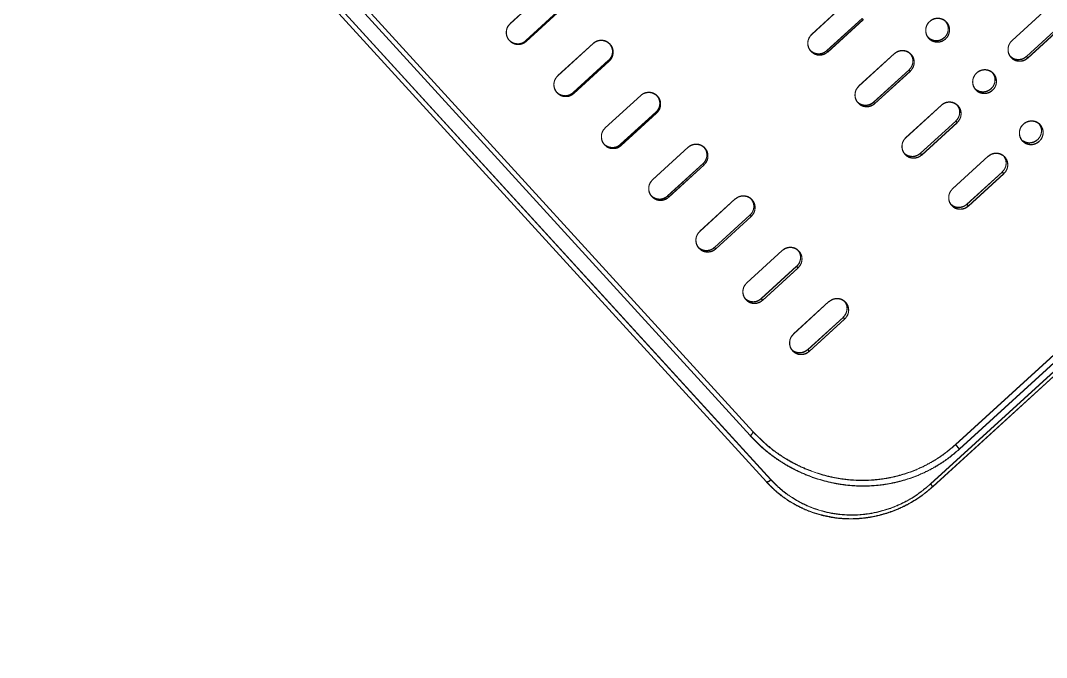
# Model space of a CAD drawing. Header units: millimetres. Extents: x -71377 to 516042, y -145869 to 441446.
# Drawn here: x 216462.9 to 216891.4, y 145599.3 to 145865.3 of the extents above; entities that cross this region are included whole.
import ezdxf

# ---------------------------------------------------------------- set-up
doc = ezdxf.new("R2010")
doc.units = ezdxf.units.MM
doc.header["$LTSCALE"] = 1000
doc.linetypes.add('IMPORT-DASHEDX2 _4_', pattern=[152.4, 101.6, -50.8])
for name, color, linetype, lineweight in [('05', 5, 'IMPORT-DASHEDX2 _4_', 5), ('06', 6, 'Continuous', 5), ('조경라인_dwg', 8, 'Continuous', 5)]:
    doc.layers.add(name, color=color, linetype=linetype, lineweight=lineweight)

# ---------------------------------------------------------------- blocks, each defined once
blk = doc.blocks.new('조경라인_dwg-6847807-지반층 배치도')
at = {"layer": '05', "flags": 128}
for points in [[(216776.32, 145673.61), (216262.36, 146236.35), (216262.08, 146236.08), (216261.84, 146235.79), (216261.63, 146235.5), (216261.48, 146235.21), (216261.38, 146234.95), (216261.35, 146234.72), (216261.37, 146234.52), (216261.45, 146234.37), (216774.5, 145672.62), (216261.48, 146234.49), (216261.4, 146234.63), (216261.38, 146234.83), (216261.42, 146235.06), (216261.51, 146235.33), (216261.66, 146235.61), (216261.87, 146235.9), (216262.11, 146236.19), (216262.39, 146236.46), (216776.28, 145673.49)], [(216667.4, 145863.94), (216682.2, 145877.53), (216667.43, 145864.05)], [(216793.37, 145859.45), (216808.17, 145873.04), (216793.4, 145859.56)], [(216688.7, 145870.26), (216673.93, 145856.78), (216674.13, 145856.57), (216688.89, 145870.05), (216688.73, 145870.38), (216673.96, 145856.89), (216674.16, 145856.68), (216688.93, 145870.16), (216688.73, 145870.38)], [(216891.78, 145870.31), (216877.04, 145856.93), (216891.81, 145870.42)], [(216814.38, 145866.09), (216799.61, 145852.61), (216800.04, 145852.14), (216814.81, 145865.62), (216814.41, 145866.2), (216799.64, 145852.72), (216800.07, 145852.25), (216814.84, 145865.73), (216814.41, 145866.2)], [(216883.04, 145850.22), (216897.81, 145863.7), (216898.4, 145863.06), (216883.63, 145849.58), (216883.07, 145850.33), (216897.84, 145863.82), (216898.43, 145863.17), (216883.66, 145849.69), (216883.07, 145850.33)], [(216687.28, 145842.16), (216702.08, 145855.75), (216687.31, 145842.27)], [(216813.08, 145837.86), (216827.88, 145851.46), (216813.11, 145837.97)], [(216708.49, 145848.59), (216693.72, 145835.1), (216694, 145834.8), (216708.77, 145848.29), (216708.53, 145848.7), (216693.76, 145835.21), (216694.03, 145834.91), (216708.8, 145848.4), (216708.53, 145848.7)], [(217035.96, 145846.02), (217035, 145847.07), (216843, 145671.76), (216843.96, 145670.71), (217035.96, 145846.02), (216843.93, 145670.6), (216842.97, 145671.65), (217034.97, 145846.96), (217035.93, 145845.91)], [(216833.99, 145844.62), (216819.22, 145831.14), (216819.73, 145830.58), (216834.5, 145844.06), (216834.02, 145844.73), (216819.25, 145831.25), (216819.76, 145830.69), (216834.53, 145844.18), (216834.02, 145844.73)], [(217017.64, 145838.16), (216853.45, 145688.25), (216855.13, 145686.41), (217019.32, 145836.32), (217017.64, 145838.16), (217017.6, 145838.04), (217019.28, 145836.2), (216855.1, 145686.3), (216853.42, 145688.13), (217017.6, 145838.04)], [(216707.12, 145820.43), (216721.92, 145834.02), (216707.15, 145820.54)], [(216832.7, 145816.36), (216847.51, 145829.96), (216832.74, 145816.48)], [(216726.91, 145798.76), (216741.71, 145812.36), (216726.94, 145798.87)], [(216852.23, 145794.98), (216867.03, 145808.58), (216852.26, 145795.09)], [(216747.92, 145805.41), (216733.15, 145791.92), (216733.58, 145791.45), (216748.35, 145804.94), (216747.95, 145805.52), (216733.18, 145792.03), (216733.61, 145791.56), (216748.38, 145805.05), (216747.95, 145805.52)], [(216872.91, 145801.99), (216858.15, 145788.5), (216858.81, 145787.77), (216873.58, 145801.26), (216872.91, 145801.99), (216858.18, 145788.61), (216858.84, 145787.88), (216873.61, 145801.37), (216872.95, 145802.1)], [(216746.62, 145777.17), (216761.42, 145790.77), (216746.65, 145777.28)], [(216767.52, 145783.94), (216752.75, 145770.45), (216753.26, 145769.89), (216768.03, 145783.38), (216767.56, 145784.05), (216752.79, 145770.56), (216753.3, 145770), (216768.06, 145783.49), (216767.56, 145784.05)], [(216766.24, 145755.68), (216781.04, 145769.28), (216766.27, 145755.79)], [(216787.04, 145762.56), (216772.27, 145749.08), (216772.86, 145748.43), (216787.63, 145761.92), (216787.07, 145762.67), (216772.3, 145749.19), (216772.89, 145748.55), (216787.66, 145762.03), (216787.07, 145762.67)], [(216785.77, 145734.29), (216800.57, 145747.89), (216785.8, 145734.4)], [(216853.42, 145688.13), (216853.36, 145688.35), (216853.45, 145688.25)]]:
    blk.add_lwpolyline(points, dxfattribs=at)
for points in [[(216279.06, 146227.1), (216279.36, 146227.35), (216279.67, 146227.57), (216279.98, 146227.75), (216280.27, 146227.88), (216280.54, 146227.95), (216280.77, 146227.97), (216280.96, 146227.94), (216281.09, 146227.84), (216768.83, 145693.66), (216281.06, 146227.73), (216280.92, 146227.82), (216280.74, 146227.86), (216280.5, 146227.84), (216280.24, 146227.76), (216279.94, 146227.63), (216279.64, 146227.46), (216279.33, 146227.24), (216279.03, 146226.99), (216767.67, 145691.97)], [(216728.59, 145826.58), (216728.27, 145827.07), (216728.62, 145826.69), (216713.85, 145813.2), (216713.5, 145813.59), (216728.24, 145826.96), (216713.47, 145813.48), (216713.82, 145813.09)], [(216854.09, 145822.6), (216853.53, 145823.36), (216854.12, 145822.72), (216839.35, 145809.23), (216838.76, 145809.87), (216853.5, 145823.25), (216838.73, 145809.76), (216839.32, 145809.12)], [(216807.12, 145740.57), (216806.48, 145741.41), (216807.15, 145740.69), (216792.38, 145727.2), (216791.71, 145727.93), (216806.45, 145741.3), (216791.68, 145727.82), (216792.35, 145727.09)]]:
    blk.add_lwpolyline(points, close=True, dxfattribs=at)
at = {"layer": '05'}
for centre, radius, start, end in [((216766.3, 145694.03), 2.55, 301.7167, 349.1233), ((216766.33, 145694.14), 2.55, 301.7167, 349.1233), ((216774.33, 145674.94), 2.43, 273.3747, 323.5249), ((216774.36, 145675.05), 2.43, 273.3747, 323.5249)]:
    blk.add_arc(centre, radius, start, end, dxfattribs=at)
for points, knots in [([(216667.4, 145863.94), (216667.02, 145863.52), (216666.26, 145862.68), (216665.74, 145861.03), (216665.75, 145859.33), (216666.26, 145857.89), (216666.84, 145857.17), (216667.07, 145856.88)], [0, 0, 0, 0, 0.214692, 0.429386, 0.644081, 0.858775, 1, 1, 1, 1]), ([(216667.43, 145864.05), (216667.05, 145863.63), (216666.29, 145862.79), (216665.77, 145861.14), (216665.79, 145859.44), (216666.29, 145858), (216666.87, 145857.28), (216667.1, 145856.99)], [0, 0, 0, 0, 0.214692, 0.429386, 0.644081, 0.858775, 1, 1, 1, 1]), ([(216849.27, 145857.55), (216848.81, 145857.21), (216847.91, 145856.53), (216846.23, 145856.15), (216844.55, 145856.31), (216843.01, 145857.02), (216841.81, 145858.2), (216841.08, 145859.72), (216840.89, 145861.41), (216841.27, 145863.07), (216841.97, 145864.19), (216842.49, 145864.71), (216842.62, 145864.83)], [0, 0, 0, 0, 0.0536881, 0.1073774, 0.1610657, 0.2147541, 0.2684426, 0.3221309, 0.3758194, 0.429508, 0.4831967, 0.5, 0.5, 0.5, 0.5]), ([(216849.3, 145857.66), (216848.85, 145857.32), (216847.94, 145856.64), (216846.26, 145856.26), (216844.58, 145856.42), (216843.05, 145857.13), (216841.84, 145858.32), (216841.11, 145859.84), (216840.92, 145861.52), (216841.3, 145863.18), (216842, 145864.3), (216842.52, 145864.82), (216842.65, 145864.94)], [0, 0, 0, 0, 0.0536881, 0.1073774, 0.1610657, 0.2147541, 0.2684426, 0.3221309, 0.3758194, 0.429508, 0.4831967, 0.5, 0.5, 0.5, 0.5]), ([(216842.62, 145864.83), (216842.9, 145865.09), (216843.68, 145865.65), (216845.12, 145866.17), (216846.82, 145866.18), (216848.42, 145865.63), (216849.74, 145864.58), (216850.64, 145863.15), (216851, 145861.5), (216850.79, 145859.82), (216850.14, 145858.46), (216849.51, 145857.8), (216849.27, 145857.55)], [0.5, 0.5, 0.5, 0.5, 0.5368854, 0.5905738, 0.6442618, 0.6979516, 0.7516397, 0.805328, 0.8590162, 0.9127046, 0.966394, 1, 1, 1, 1]), ([(216842.65, 145864.94), (216842.94, 145865.2), (216843.71, 145865.76), (216845.15, 145866.28), (216846.85, 145866.29), (216848.45, 145865.74), (216849.77, 145864.7), (216850.67, 145863.26), (216851.03, 145861.61), (216850.82, 145859.93), (216850.18, 145858.57), (216849.54, 145857.91), (216849.3, 145857.66)], [0.5, 0.5, 0.5, 0.5, 0.5368854, 0.5905738, 0.6442618, 0.6979516, 0.7516397, 0.805328, 0.8590162, 0.9127046, 0.966394, 1, 1, 1, 1]), ([(216849.35, 145864.77), (216849.61, 145864.42), (216850.18, 145863.61), (216850.48, 145862.05), (216850.28, 145860.38), (216849.64, 145859.02), (216849, 145858.36), (216848.76, 145858.11)], [0, 0, 0, 0, 0.177633, 0.404435, 0.631232, 0.858036, 1, 1, 1, 1]), ([(216849.38, 145864.88), (216849.64, 145864.53), (216850.21, 145863.72), (216850.51, 145862.16), (216850.32, 145860.49), (216849.67, 145859.13), (216849.03, 145858.47), (216848.79, 145858.22)], [0, 0, 0, 0, 0.177633, 0.404435, 0.631232, 0.858036, 1, 1, 1, 1]), ([(216793.37, 145859.45), (216792.99, 145859.03), (216792.23, 145858.19), (216791.7, 145856.55), (216791.71, 145854.86), (216792.21, 145853.42), (216792.79, 145852.7), (216793.01, 145852.42)], [0, 0, 0, 0, 0.214696, 0.429387, 0.644078, 0.858774, 1, 1, 1, 1]), ([(216793.4, 145859.56), (216793.02, 145859.14), (216792.27, 145858.3), (216791.73, 145856.66), (216791.75, 145854.97), (216792.24, 145853.54), (216792.82, 145852.82), (216793.05, 145852.53)], [0, 0, 0, 0, 0.214696, 0.429387, 0.644078, 0.858774, 1, 1, 1, 1]), ([(216848.76, 145858.11), (216848.3, 145857.77), (216847.4, 145857.09), (216845.72, 145856.71), (216844.05, 145856.87), (216842.65, 145857.47), (216842.03, 145858.15), (216841.79, 145858.42)], [0, 0, 0, 0, 0.214742, 0.429488, 0.644231, 0.858979, 1, 1, 1, 1]), ([(216848.79, 145858.22), (216848.34, 145857.88), (216847.43, 145857.2), (216845.75, 145856.82), (216844.08, 145856.99), (216842.68, 145857.58), (216842.06, 145858.26), (216841.82, 145858.53)], [0, 0, 0, 0, 0.214742, 0.429488, 0.644231, 0.858979, 1, 1, 1, 1]), ([(216673.93, 145856.78), (216673.48, 145856.44), (216672.57, 145855.76), (216670.89, 145855.39), (216669.2, 145855.56), (216667.81, 145856.19), (216667.14, 145856.84), (216666.88, 145857.09)], [0, 0, 0, 0, 0.214691, 0.429386, 0.644077, 0.858771, 1, 1, 1, 1]), ([(216673.96, 145856.89), (216673.51, 145856.55), (216672.61, 145855.87), (216670.92, 145855.5), (216669.23, 145855.67), (216667.84, 145856.3), (216667.17, 145856.95), (216666.91, 145857.2)], [0, 0, 0, 0, 0.214691, 0.429386, 0.644077, 0.858771, 1, 1, 1, 1]), ([(216667.07, 145856.88), (216667.49, 145856.5), (216668.33, 145855.75), (216669.97, 145855.23), (216671.67, 145855.25), (216673.11, 145855.75), (216673.84, 145856.34), (216674.13, 145856.57)], [0, 0, 0, 0, 0.214694, 0.429386, 0.644077, 0.858772, 1, 1, 1, 1]), ([(216667.1, 145856.99), (216667.52, 145856.61), (216668.36, 145855.86), (216670, 145855.34), (216671.7, 145855.36), (216673.14, 145855.87), (216673.87, 145856.45), (216674.16, 145856.68)], [0, 0, 0, 0, 0.214694, 0.429386, 0.644077, 0.858772, 1, 1, 1, 1]), ([(216709.1, 145855.34), (216708.68, 145855.71), (216707.85, 145856.46), (216706.2, 145856.99), (216704.51, 145856.96), (216703.07, 145856.45), (216702.34, 145855.87), (216702.05, 145855.64)], [0, 0, 0, 0, 0.214693, 0.429386, 0.644077, 0.858772, 1, 1, 1, 1]), ([(216709.13, 145855.45), (216708.72, 145855.82), (216707.88, 145856.58), (216706.24, 145857.1), (216704.54, 145857.07), (216703.1, 145856.57), (216702.37, 145855.98), (216702.08, 145855.75)], [0, 0, 0, 0, 0.214693, 0.429386, 0.644077, 0.858772, 1, 1, 1, 1]), ([(216708.83, 145855.63), (216709.17, 145855.18), (216709.84, 145854.28), (216710.21, 145852.6), (216710.03, 145850.91), (216709.39, 145849.52), (216708.75, 145848.85), (216708.49, 145848.59)], [0, 0, 0, 0, 0.214691, 0.429383, 0.644077, 0.858772, 1, 1, 1, 1]), ([(216708.86, 145855.75), (216709.2, 145855.3), (216709.87, 145854.39), (216710.24, 145852.71), (216710.06, 145851.02), (216709.43, 145849.64), (216708.78, 145848.96), (216708.53, 145848.7)], [0, 0, 0, 0, 0.214691, 0.429383, 0.644077, 0.858772, 1, 1, 1, 1]), ([(216708.77, 145848.29), (216709.14, 145848.71), (216709.9, 145849.55), (216710.43, 145851.19), (216710.41, 145852.89), (216709.91, 145854.32), (216709.33, 145855.05), (216709.1, 145855.34)], [0, 0, 0, 0, 0.214695, 0.429385, 0.644078, 0.858772, 1, 1, 1, 1]), ([(216708.8, 145848.4), (216709.18, 145848.82), (216709.93, 145849.66), (216710.46, 145851.3), (216710.44, 145853), (216709.94, 145854.44), (216709.36, 145855.16), (216709.13, 145855.45)], [0, 0, 0, 0, 0.214695, 0.429385, 0.644078, 0.858772, 1, 1, 1, 1]), ([(216876.63, 145849.83), (216876.3, 145850.27), (216875.64, 145851.16), (216875.28, 145852.83), (216875.47, 145854.5), (216876.11, 145855.88), (216876.76, 145856.55), (216877.01, 145856.82)], [0, 0, 0, 0, 0.214693, 0.429386, 0.644078, 0.858772, 1, 1, 1, 1]), ([(216876.66, 145849.94), (216876.33, 145850.38), (216875.67, 145851.27), (216875.31, 145852.94), (216875.5, 145854.61), (216876.14, 145856), (216876.79, 145856.67), (216877.04, 145856.93)], [0, 0, 0, 0, 0.214693, 0.429386, 0.644078, 0.858772, 1, 1, 1, 1]), ([(216799.61, 145852.61), (216799.16, 145852.27), (216798.26, 145851.59), (216796.57, 145851.21), (216794.89, 145851.38), (216793.51, 145852), (216792.85, 145852.64), (216792.58, 145852.89)], [0, 0, 0, 0, 0.214695, 0.429387, 0.644079, 0.858774, 1, 1, 1, 1]), ([(216799.64, 145852.72), (216799.19, 145852.38), (216798.29, 145851.7), (216796.61, 145851.32), (216794.92, 145851.49), (216793.54, 145852.11), (216792.88, 145852.75), (216792.62, 145853)], [0, 0, 0, 0, 0.214695, 0.429387, 0.644079, 0.858774, 1, 1, 1, 1]), ([(216793.01, 145852.42), (216793.43, 145852.04), (216794.26, 145851.3), (216795.9, 145850.78), (216797.59, 145850.81), (216799.03, 145851.32), (216799.75, 145851.9), (216800.04, 145852.14)], [0, 0, 0, 0, 0.214692, 0.429385, 0.644077, 0.858772, 1, 1, 1, 1]), ([(216793.05, 145852.53), (216793.46, 145852.16), (216794.29, 145851.41), (216795.93, 145850.9), (216797.62, 145850.92), (216799.06, 145851.43), (216799.79, 145852.02), (216800.07, 145852.25)], [0, 0, 0, 0, 0.214692, 0.429385, 0.644077, 0.858772, 1, 1, 1, 1]), ([(216834.87, 145851.07), (216834.45, 145851.45), (216833.62, 145852.19), (216831.99, 145852.7), (216830.3, 145852.67), (216828.86, 145852.16), (216828.14, 145851.57), (216827.85, 145851.34)], [0, 0, 0, 0, 0.21469, 0.429383, 0.644076, 0.858772, 1, 1, 1, 1]), ([(216834.9, 145851.19), (216834.48, 145851.56), (216833.65, 145852.3), (216832.02, 145852.81), (216830.33, 145852.78), (216828.9, 145852.27), (216828.17, 145851.69), (216827.88, 145851.46)], [0, 0, 0, 0, 0.21469, 0.429383, 0.644076, 0.858772, 1, 1, 1, 1]), ([(216834.56, 145851.31), (216834.82, 145850.96), (216835.4, 145850.17), (216835.71, 145848.62), (216835.53, 145846.94), (216834.89, 145845.56), (216834.24, 145844.89), (216833.99, 145844.62)], [0, 0, 0, 0, 0.173638, 0.399554, 0.625471, 0.851389, 1, 1, 1, 1]), ([(216834.59, 145851.42), (216834.85, 145851.08), (216835.43, 145850.28), (216835.74, 145848.73), (216835.56, 145847.05), (216834.92, 145845.67), (216834.27, 145845), (216834.02, 145844.73)], [0, 0, 0, 0, 0.173638, 0.399554, 0.625471, 0.851389, 1, 1, 1, 1]), ([(216834.5, 145844.06), (216834.87, 145844.48), (216835.63, 145845.32), (216836.16, 145846.96), (216836.16, 145848.64), (216835.67, 145850.07), (216835.09, 145850.79), (216834.87, 145851.07)], [0, 0, 0, 0, 0.214691, 0.429387, 0.644079, 0.858771, 1, 1, 1, 1]), ([(216834.53, 145844.18), (216834.91, 145844.59), (216835.66, 145845.43), (216836.2, 145847.07), (216836.19, 145848.76), (216835.7, 145850.18), (216835.12, 145850.9), (216834.9, 145851.19)], [0, 0, 0, 0, 0.214691, 0.429387, 0.644079, 0.858771, 1, 1, 1, 1]), ([(216876.39, 145850.2), (216876.7, 145849.93), (216877.42, 145849.3), (216878.91, 145848.86), (216880.59, 145848.89), (216882.03, 145849.41), (216882.75, 145849.99), (216883.04, 145850.22)], [0, 0, 0, 0, 0.1667077, 0.3945205, 0.6223297, 0.8501424, 1, 1, 1, 1]), ([(216876.42, 145850.31), (216876.73, 145850.04), (216877.45, 145849.41), (216878.94, 145848.97), (216880.62, 145849), (216882.06, 145849.52), (216882.78, 145850.1), (216883.07, 145850.33)], [0, 0, 0, 0, 0.1667077, 0.3945205, 0.6223297, 0.8501424, 1, 1, 1, 1]), ([(216883.63, 145849.58), (216883.18, 145849.24), (216882.27, 145848.56), (216880.6, 145848.17), (216878.92, 145848.33), (216877.55, 145848.94), (216876.89, 145849.57), (216876.63, 145849.83)], [0, 0, 0, 0, 0.214695, 0.429387, 0.644082, 0.858776, 1, 1, 1, 1]), ([(216883.66, 145849.69), (216883.21, 145849.35), (216882.31, 145848.67), (216880.63, 145848.28), (216878.96, 145848.44), (216877.58, 145849.05), (216876.92, 145849.69), (216876.66, 145849.94)], [0, 0, 0, 0, 0.214695, 0.429387, 0.644082, 0.858776, 1, 1, 1, 1]), ([(216687.28, 145842.16), (216686.9, 145841.74), (216686.15, 145840.9), (216685.62, 145839.25), (216685.64, 145837.56), (216686.14, 145836.12), (216686.72, 145835.39), (216686.95, 145835.11)], [0, 0, 0, 0, 0.214692, 0.429387, 0.64408, 0.858773, 1, 1, 1, 1]), ([(216687.31, 145842.27), (216686.94, 145841.85), (216686.18, 145841.01), (216685.65, 145839.36), (216685.67, 145837.67), (216686.17, 145836.23), (216686.75, 145835.51), (216686.98, 145835.22)], [0, 0, 0, 0, 0.214692, 0.429387, 0.64408, 0.858773, 1, 1, 1, 1]), ([(216868.86, 145836.09), (216868.41, 145835.75), (216867.5, 145835.07), (216865.83, 145834.69), (216864.15, 145834.84), (216862.62, 145835.55), (216861.42, 145836.73), (216860.69, 145838.24), (216860.51, 145839.92), (216860.89, 145841.58), (216861.6, 145842.69), (216862.11, 145843.22), (216862.24, 145843.34)], [0, 0, 0, 0, 0.0536881, 0.1073773, 0.1610657, 0.2147547, 0.2684427, 0.3221311, 0.3758192, 0.4295079, 0.4831966, 0.5, 0.5, 0.5, 0.5]), ([(216868.89, 145836.2), (216868.44, 145835.86), (216867.54, 145835.18), (216865.86, 145834.8), (216864.18, 145834.95), (216862.65, 145835.66), (216861.46, 145836.84), (216860.72, 145838.35), (216860.54, 145840.03), (216860.93, 145841.69), (216861.63, 145842.8), (216862.15, 145843.33), (216862.28, 145843.45)], [0, 0, 0, 0, 0.0536881, 0.1073773, 0.1610657, 0.2147547, 0.2684427, 0.3221311, 0.3758192, 0.4295079, 0.4831966, 0.5, 0.5, 0.5, 0.5]), ([(216862.24, 145843.34), (216862.53, 145843.6), (216863.3, 145844.16), (216864.74, 145844.67), (216866.44, 145844.69), (216868.04, 145844.15), (216869.35, 145843.11), (216870.24, 145841.68), (216870.6, 145840.03), (216870.39, 145838.35), (216869.74, 145837), (216869.1, 145836.34), (216868.86, 145836.09)], [0.5, 0.5, 0.5, 0.5, 0.5368854, 0.5905736, 0.6442618, 0.6979514, 0.7516397, 0.8053282, 0.8590168, 0.9127046, 0.966394, 1, 1, 1, 1]), ([(216862.28, 145843.45), (216862.56, 145843.71), (216863.34, 145844.27), (216864.77, 145844.79), (216866.47, 145844.8), (216868.07, 145844.26), (216869.38, 145843.22), (216870.27, 145841.79), (216870.63, 145840.14), (216870.42, 145838.47), (216869.77, 145837.11), (216869.14, 145836.45), (216868.89, 145836.2)], [0.5, 0.5, 0.5, 0.5, 0.5368854, 0.5905736, 0.6442618, 0.6979514, 0.7516397, 0.8053282, 0.8590168, 0.9127046, 0.966394, 1, 1, 1, 1]), ([(216868.91, 145843.34), (216869.15, 145843), (216869.71, 145842.21), (216870, 145840.67), (216869.8, 145839), (216869.15, 145837.64), (216868.52, 145836.99), (216868.27, 145836.73)], [0, 0, 0, 0, 0.171155, 0.399742, 0.628326, 0.856917, 1, 1, 1, 1]), ([(216868.94, 145843.45), (216869.18, 145843.11), (216869.75, 145842.32), (216870.03, 145840.78), (216869.83, 145839.11), (216869.18, 145837.75), (216868.55, 145837.1), (216868.3, 145836.85)], [0, 0, 0, 0, 0.171155, 0.399742, 0.628326, 0.856917, 1, 1, 1, 1]), ([(216813.08, 145837.86), (216812.7, 145837.44), (216811.94, 145836.6), (216811.41, 145834.96), (216811.42, 145833.28), (216811.91, 145831.85), (216812.48, 145831.13), (216812.71, 145830.85)], [0, 0, 0, 0, 0.214695, 0.429386, 0.644078, 0.858774, 1, 1, 1, 1]), ([(216813.11, 145837.97), (216812.73, 145837.55), (216811.98, 145836.71), (216811.44, 145835.07), (216811.45, 145833.39), (216811.94, 145831.96), (216812.52, 145831.24), (216812.74, 145830.96)], [0, 0, 0, 0, 0.214695, 0.429386, 0.644078, 0.858774, 1, 1, 1, 1]), ([(216868.27, 145836.73), (216867.82, 145836.39), (216866.92, 145835.72), (216865.24, 145835.33), (216863.57, 145835.49), (216862.18, 145836.08), (216861.56, 145836.76), (216861.32, 145837.03)], [0, 0, 0, 0, 0.214742, 0.429487, 0.64423, 0.858976, 1, 1, 1, 1]), ([(216868.3, 145836.85), (216867.85, 145836.51), (216866.95, 145835.83), (216865.27, 145835.44), (216863.6, 145835.6), (216862.21, 145836.19), (216861.59, 145836.87), (216861.35, 145837.14)], [0, 0, 0, 0, 0.214742, 0.429487, 0.64423, 0.858976, 1, 1, 1, 1]), ([(216693.72, 145835.1), (216693.27, 145834.76), (216692.37, 145834.09), (216690.68, 145833.71), (216689, 145833.88), (216687.61, 145834.51), (216686.94, 145835.15), (216686.67, 145835.41)], [0, 0, 0, 0, 0.214692, 0.429387, 0.644081, 0.858776, 1, 1, 1, 1]), ([(216693.76, 145835.21), (216693.3, 145834.87), (216692.4, 145834.2), (216690.71, 145833.82), (216689.03, 145833.99), (216687.64, 145834.62), (216686.97, 145835.26), (216686.71, 145835.52)], [0, 0, 0, 0, 0.214692, 0.429387, 0.644081, 0.858776, 1, 1, 1, 1]), ([(216686.95, 145835.11), (216687.37, 145834.73), (216688.2, 145833.98), (216689.85, 145833.46), (216691.54, 145833.48), (216692.98, 145833.99), (216693.71, 145834.57), (216694, 145834.8)], [0, 0, 0, 0, 0.214694, 0.429385, 0.644078, 0.858772, 1, 1, 1, 1]), ([(216686.98, 145835.22), (216687.4, 145834.84), (216688.23, 145834.09), (216689.88, 145833.57), (216691.57, 145833.59), (216693.01, 145834.1), (216693.74, 145834.68), (216694.03, 145834.91)], [0, 0, 0, 0, 0.214694, 0.429385, 0.644078, 0.858772, 1, 1, 1, 1]), ([(216728.93, 145833.62), (216728.52, 145833.99), (216727.68, 145834.74), (216726.04, 145835.26), (216724.35, 145835.23), (216722.91, 145834.72), (216722.18, 145834.14), (216721.89, 145833.91)], [0, 0, 0, 0, 0.214692, 0.429385, 0.644078, 0.858772, 1, 1, 1, 1]), ([(216728.97, 145833.73), (216728.55, 145834.1), (216727.71, 145834.85), (216726.07, 145835.37), (216724.38, 145835.34), (216722.94, 145834.84), (216722.21, 145834.25), (216721.92, 145834.02)], [0, 0, 0, 0, 0.214692, 0.429385, 0.644078, 0.858772, 1, 1, 1, 1]), ([(216728.58, 145834), (216728.92, 145833.55), (216729.59, 145832.65), (216729.96, 145830.97), (216729.78, 145829.29), (216729.14, 145827.9), (216728.49, 145827.23), (216728.24, 145826.96)], [0, 0, 0, 0, 0.214693, 0.429384, 0.644077, 0.858772, 1, 1, 1, 1]), ([(216728.61, 145834.11), (216728.95, 145833.66), (216729.62, 145832.76), (216729.99, 145831.08), (216729.81, 145829.4), (216729.17, 145828.01), (216728.53, 145827.34), (216728.27, 145827.07)], [0, 0, 0, 0, 0.214693, 0.429384, 0.644077, 0.858772, 1, 1, 1, 1]), ([(216728.59, 145826.58), (216728.97, 145827), (216729.72, 145827.84), (216730.25, 145829.48), (216730.24, 145831.17), (216729.74, 145832.61), (216729.16, 145833.33), (216728.93, 145833.62)], [0, 0, 0, 0, 0.214695, 0.429385, 0.644076, 0.858773, 1, 1, 1, 1]), ([(216728.62, 145826.69), (216729, 145827.11), (216729.76, 145827.95), (216730.28, 145829.59), (216730.27, 145831.28), (216729.77, 145832.72), (216729.19, 145833.44), (216728.97, 145833.73)], [0, 0, 0, 0, 0.214695, 0.429385, 0.644076, 0.858773, 1, 1, 1, 1]), ([(216819.22, 145831.14), (216818.77, 145830.8), (216817.86, 145830.12), (216816.18, 145829.73), (216814.51, 145829.9), (216813.24, 145830.45), (216812.66, 145830.99), (216812.49, 145831.15)], [0, 0, 0, 0, 0.2258225, 0.4516411, 0.6774603, 0.9032845, 1, 1, 1, 1]), ([(216819.25, 145831.25), (216818.8, 145830.91), (216817.89, 145830.23), (216816.21, 145829.85), (216814.54, 145830.01), (216813.27, 145830.56), (216812.69, 145831.1), (216812.52, 145831.26)], [0, 0, 0, 0, 0.2258225, 0.4516411, 0.6774603, 0.9032845, 1, 1, 1, 1]), ([(216812.71, 145830.85), (216813.13, 145830.47), (216813.95, 145829.73), (216815.59, 145829.22), (216817.28, 145829.25), (216818.71, 145829.77), (216819.44, 145830.35), (216819.73, 145830.58)], [0, 0, 0, 0, 0.214692, 0.429384, 0.644077, 0.858772, 1, 1, 1, 1]), ([(216812.74, 145830.96), (216813.16, 145830.59), (216813.99, 145829.84), (216815.62, 145829.33), (216817.31, 145829.37), (216818.74, 145829.88), (216819.47, 145830.46), (216819.76, 145830.69)], [0, 0, 0, 0, 0.214692, 0.429384, 0.644077, 0.858772, 1, 1, 1, 1]), ([(216854.48, 145829.6), (216854.06, 145829.97), (216853.24, 145830.71), (216851.61, 145831.21), (216849.92, 145831.18), (216848.49, 145830.66), (216847.76, 145830.08), (216847.47, 145829.85)], [0, 0, 0, 0, 0.214692, 0.429385, 0.644078, 0.858772, 1, 1, 1, 1]), ([(216854.51, 145829.71), (216854.09, 145830.08), (216853.27, 145830.82), (216851.64, 145831.32), (216849.96, 145831.29), (216848.52, 145830.77), (216847.79, 145830.19), (216847.51, 145829.96)], [0, 0, 0, 0, 0.214692, 0.429385, 0.644078, 0.858772, 1, 1, 1, 1]), ([(216854.13, 145829.87), (216854.36, 145829.54), (216854.93, 145828.77), (216855.23, 145827.24), (216855.05, 145825.57), (216854.4, 145824.18), (216853.76, 145823.51), (216853.5, 145823.25)], [0, 0, 0, 0, 0.1667077, 0.3945205, 0.6223297, 0.8501424, 1, 1, 1, 1]), ([(216854.16, 145829.98), (216854.4, 145829.65), (216854.96, 145828.88), (216855.26, 145827.35), (216855.08, 145825.68), (216854.44, 145824.3), (216853.79, 145823.63), (216853.53, 145823.36)], [0, 0, 0, 0, 0.1667077, 0.3945205, 0.6223297, 0.8501424, 1, 1, 1, 1]), ([(216854.09, 145822.6), (216854.47, 145823.02), (216855.23, 145823.86), (216855.76, 145825.5), (216855.76, 145827.18), (216855.27, 145828.6), (216854.7, 145829.31), (216854.48, 145829.6)], [0, 0, 0, 0, 0.214691, 0.429388, 0.64408, 0.858776, 1, 1, 1, 1]), ([(216854.12, 145822.72), (216854.5, 145823.14), (216855.26, 145823.97), (216855.79, 145825.61), (216855.79, 145827.29), (216855.3, 145828.71), (216854.73, 145829.43), (216854.51, 145829.71)], [0, 0, 0, 0, 0.214691, 0.429388, 0.64408, 0.858776, 1, 1, 1, 1]), ([(216707.12, 145820.43), (216706.74, 145820.01), (216705.99, 145819.17), (216705.46, 145817.53), (216705.47, 145815.83), (216705.97, 145814.4), (216706.55, 145813.67), (216706.78, 145813.39)], [0, 0, 0, 0, 0.214692, 0.429386, 0.64408, 0.858774, 1, 1, 1, 1]), ([(216707.15, 145820.54), (216706.78, 145820.12), (216706.02, 145819.28), (216705.49, 145817.64), (216705.51, 145815.94), (216706.01, 145814.51), (216706.58, 145813.79), (216706.81, 145813.5)], [0, 0, 0, 0, 0.214692, 0.429386, 0.64408, 0.858774, 1, 1, 1, 1]), ([(216888.35, 145814.74), (216887.9, 145814.4), (216886.99, 145813.73), (216885.32, 145813.34), (216883.65, 145813.48), (216882.13, 145814.19), (216880.94, 145815.36), (216880.21, 145816.86), (216880.03, 145818.54), (216880.42, 145820.19), (216881.12, 145821.31), (216881.64, 145821.83), (216881.77, 145821.95)], [0, 0, 0, 0, 0.0536884, 0.1073768, 0.1610647, 0.2147544, 0.2684424, 0.322132, 0.3758189, 0.4295084, 0.4831968, 0.5, 0.5, 0.5, 0.5]), ([(216888.38, 145814.86), (216887.93, 145814.52), (216887.03, 145813.84), (216885.35, 145813.45), (216883.68, 145813.6), (216882.16, 145814.3), (216880.97, 145815.47), (216880.24, 145816.98), (216880.06, 145818.65), (216880.45, 145820.3), (216881.15, 145821.42), (216881.67, 145821.94), (216881.8, 145822.06)], [0, 0, 0, 0, 0.0536884, 0.1073768, 0.1610647, 0.2147544, 0.2684424, 0.322132, 0.3758189, 0.4295084, 0.4831968, 0.5, 0.5, 0.5, 0.5]), ([(216881.77, 145821.95), (216882.06, 145822.21), (216882.83, 145822.77), (216884.27, 145823.29), (216885.96, 145823.31), (216887.55, 145822.78), (216888.86, 145821.74), (216889.74, 145820.32), (216890.1, 145818.68), (216889.88, 145817.01), (216889.23, 145815.65), (216888.59, 145815), (216888.35, 145814.74)], [0.5, 0.5, 0.5, 0.5, 0.5368855, 0.5905739, 0.6442618, 0.6979516, 0.7516403, 0.8053275, 0.8590162, 0.9127047, 0.966394, 1, 1, 1, 1]), ([(216881.8, 145822.06), (216882.09, 145822.32), (216882.86, 145822.88), (216884.3, 145823.4), (216885.99, 145823.43), (216887.58, 145822.89), (216888.89, 145821.85), (216889.77, 145820.43), (216890.13, 145818.79), (216889.91, 145817.12), (216889.26, 145815.76), (216888.63, 145815.11), (216888.38, 145814.86)], [0.5, 0.5, 0.5, 0.5, 0.5368855, 0.5905739, 0.6442618, 0.6979516, 0.7516403, 0.8053275, 0.8590162, 0.9127047, 0.966394, 1, 1, 1, 1]), ([(216888.37, 145822.01), (216888.6, 145821.69), (216889.14, 145820.92), (216889.42, 145819.4), (216889.22, 145817.74), (216888.56, 145816.38), (216887.93, 145815.72), (216887.68, 145815.47)], [0, 0, 0, 0, 0.1645001, 0.3949229, 0.6253443, 0.8557692, 1, 1, 1, 1]), ([(216888.4, 145822.12), (216888.63, 145821.8), (216889.18, 145821.03), (216889.45, 145819.51), (216889.25, 145817.85), (216888.6, 145816.49), (216887.96, 145815.84), (216887.72, 145815.58)], [0, 0, 0, 0, 0.1645001, 0.3949229, 0.6253443, 0.8557692, 1, 1, 1, 1]), ([(216832.7, 145816.36), (216832.33, 145815.94), (216831.57, 145815.11), (216831.03, 145813.47), (216831.04, 145811.79), (216831.53, 145810.37), (216832.1, 145809.65), (216832.32, 145809.37)], [0, 0, 0, 0, 0.214695, 0.429385, 0.644079, 0.858772, 1, 1, 1, 1]), ([(216832.74, 145816.48), (216832.36, 145816.06), (216831.6, 145815.22), (216831.06, 145813.58), (216831.07, 145811.9), (216831.56, 145810.48), (216832.13, 145809.76), (216832.35, 145809.48)], [0, 0, 0, 0, 0.214695, 0.429385, 0.644079, 0.858772, 1, 1, 1, 1]), ([(216887.68, 145815.47), (216887.23, 145815.13), (216886.33, 145814.45), (216884.66, 145814.07), (216882.97, 145814.19), (216882, 145814.73), (216881.52, 145814.99)], [0, 0, 0, 0, 0.249997, 0.499999, 0.749996, 1, 1, 1, 1]), ([(216887.72, 145815.58), (216887.26, 145815.24), (216886.36, 145814.56), (216884.69, 145814.18), (216883, 145814.3), (216882.03, 145814.84), (216881.55, 145815.11)], [0, 0, 0, 0, 0.249997, 0.499999, 0.749996, 1, 1, 1, 1]), ([(216713.47, 145813.48), (216713.02, 145813.14), (216712.11, 145812.46), (216710.43, 145812.08), (216708.74, 145812.25), (216707.36, 145812.88), (216706.69, 145813.52), (216706.43, 145813.77)], [0, 0, 0, 0, 0.214692, 0.429387, 0.644079, 0.858773, 1, 1, 1, 1]), ([(216713.5, 145813.59), (216713.05, 145813.25), (216712.14, 145812.57), (216710.46, 145812.2), (216708.78, 145812.36), (216707.39, 145812.99), (216706.72, 145813.63), (216706.46, 145813.88)], [0, 0, 0, 0, 0.214692, 0.429387, 0.644079, 0.858773, 1, 1, 1, 1]), ([(216706.78, 145813.39), (216707.2, 145813.01), (216708.03, 145812.26), (216709.67, 145811.74), (216711.37, 145811.77), (216712.8, 145812.28), (216713.53, 145812.86), (216713.82, 145813.09)], [0, 0, 0, 0, 0.214693, 0.429386, 0.644077, 0.858772, 1, 1, 1, 1]), ([(216706.81, 145813.5), (216707.23, 145813.12), (216708.06, 145812.37), (216709.7, 145811.86), (216711.4, 145811.88), (216712.84, 145812.39), (216713.56, 145812.97), (216713.85, 145813.2)], [0, 0, 0, 0, 0.214693, 0.429386, 0.644077, 0.858772, 1, 1, 1, 1]), ([(216748.71, 145811.96), (216748.29, 145812.34), (216747.46, 145813.08), (216745.82, 145813.6), (216744.13, 145813.57), (216742.69, 145813.06), (216741.96, 145812.48), (216741.67, 145812.25)], [0, 0, 0, 0, 0.21469, 0.429385, 0.644077, 0.858771, 1, 1, 1, 1]), ([(216748.74, 145812.07), (216748.32, 145812.45), (216747.49, 145813.19), (216745.85, 145813.71), (216744.16, 145813.68), (216742.72, 145813.17), (216741.99, 145812.59), (216741.71, 145812.36)], [0, 0, 0, 0, 0.21469, 0.429385, 0.644077, 0.858771, 1, 1, 1, 1]), ([(216748.27, 145812.43), (216748.61, 145811.98), (216749.28, 145811.09), (216749.64, 145809.41), (216749.46, 145807.73), (216748.82, 145806.35), (216748.17, 145805.67), (216747.92, 145805.41)], [0, 0, 0, 0, 0.214692, 0.429386, 0.644079, 0.858772, 1, 1, 1, 1]), ([(216748.31, 145812.54), (216748.64, 145812.1), (216749.31, 145811.2), (216749.67, 145809.52), (216749.49, 145807.84), (216748.85, 145806.46), (216748.21, 145805.79), (216747.95, 145805.52)], [0, 0, 0, 0, 0.214692, 0.429386, 0.644079, 0.858772, 1, 1, 1, 1]), ([(216748.35, 145804.94), (216748.73, 145805.36), (216749.48, 145806.19), (216750.02, 145807.83), (216750, 145809.52), (216749.51, 145810.96), (216748.93, 145811.68), (216748.71, 145811.96)], [0, 0, 0, 0, 0.214695, 0.429385, 0.644077, 0.858774, 1, 1, 1, 1]), ([(216748.38, 145805.05), (216748.76, 145805.47), (216749.52, 145806.31), (216750.05, 145807.95), (216750.04, 145809.64), (216749.54, 145811.07), (216748.97, 145811.79), (216748.74, 145812.07)], [0, 0, 0, 0, 0.214695, 0.429385, 0.644077, 0.858774, 1, 1, 1, 1]), ([(216838.73, 145809.76), (216838.28, 145809.42), (216837.38, 145808.75), (216835.7, 145808.36), (216834.03, 145808.52), (216832.78, 145809.05), (216832.22, 145809.58), (216832.06, 145809.72)], [0, 0, 0, 0, 0.2277004, 0.4553959, 0.6830931, 0.9107934, 1, 1, 1, 1]), ([(216838.76, 145809.87), (216838.31, 145809.54), (216837.41, 145808.86), (216835.73, 145808.47), (216834.06, 145808.63), (216832.81, 145809.17), (216832.25, 145809.69), (216832.1, 145809.84)], [0, 0, 0, 0, 0.2277004, 0.4553959, 0.6830931, 0.9107934, 1, 1, 1, 1]), ([(216832.32, 145809.37), (216832.73, 145809), (216833.56, 145808.26), (216835.19, 145807.75), (216836.87, 145807.79), (216838.31, 145808.31), (216839.03, 145808.89), (216839.32, 145809.12)], [0, 0, 0, 0, 0.214692, 0.429383, 0.644077, 0.858772, 1, 1, 1, 1]), ([(216832.35, 145809.48), (216832.77, 145809.11), (216833.59, 145808.37), (216835.22, 145807.87), (216836.9, 145807.9), (216838.34, 145808.42), (216839.06, 145809), (216839.35, 145809.23)], [0, 0, 0, 0, 0.214692, 0.429383, 0.644077, 0.858772, 1, 1, 1, 1]), ([(216867, 145808.46), (216867.45, 145808.8), (216868.36, 145809.48), (216870.03, 145809.87), (216871.7, 145809.72), (216873.07, 145809.11), (216873.72, 145808.48), (216873.98, 145808.23)], [0, 0, 0, 0, 0.214691, 0.429384, 0.644076, 0.858774, 1, 1, 1, 1]), ([(216867.03, 145808.58), (216867.48, 145808.91), (216868.39, 145809.59), (216870.06, 145809.98), (216871.73, 145809.83), (216873.1, 145809.22), (216873.76, 145808.59), (216874.02, 145808.34)], [0, 0, 0, 0, 0.214691, 0.429384, 0.644076, 0.858774, 1, 1, 1, 1]), ([(216872.91, 145801.99), (216873.29, 145802.41), (216874.05, 145803.24), (216874.59, 145804.88), (216874.59, 145806.55), (216874.18, 145807.82), (216873.73, 145808.4), (216873.61, 145808.56)], [0, 0, 0, 0, 0.229624, 0.459254, 0.688878, 0.91851, 1, 1, 1, 1]), ([(216872.95, 145802.1), (216873.33, 145802.52), (216874.08, 145803.35), (216874.62, 145804.99), (216874.62, 145806.66), (216874.21, 145807.93), (216873.76, 145808.52), (216873.64, 145808.67)], [0, 0, 0, 0, 0.229624, 0.459254, 0.688878, 0.91851, 1, 1, 1, 1]), ([(216873.98, 145808.23), (216874.31, 145807.79), (216874.97, 145806.9), (216875.32, 145805.24), (216875.13, 145803.57), (216874.48, 145802.19), (216873.84, 145801.52), (216873.58, 145801.26)], [0, 0, 0, 0, 0.214692, 0.429386, 0.644076, 0.858771, 1, 1, 1, 1]), ([(216874.02, 145808.34), (216874.35, 145807.9), (216875, 145807.02), (216875.35, 145805.36), (216875.16, 145803.69), (216874.51, 145802.31), (216873.87, 145801.64), (216873.61, 145801.37)], [0, 0, 0, 0, 0.214692, 0.429386, 0.644076, 0.858771, 1, 1, 1, 1]), ([(216726.91, 145798.76), (216726.53, 145798.34), (216725.77, 145797.5), (216725.24, 145795.86), (216725.25, 145794.17), (216725.75, 145792.74), (216726.32, 145792.02), (216726.55, 145791.73)], [0, 0, 0, 0, 0.214692, 0.429387, 0.644078, 0.858774, 1, 1, 1, 1]), ([(216726.94, 145798.87), (216726.56, 145798.45), (216725.8, 145797.61), (216725.27, 145795.97), (216725.28, 145794.28), (216725.78, 145792.85), (216726.35, 145792.13), (216726.58, 145791.84)], [0, 0, 0, 0, 0.214692, 0.429387, 0.644078, 0.858774, 1, 1, 1, 1]), ([(216851.83, 145788), (216851.5, 145788.44), (216850.84, 145789.33), (216850.49, 145790.99), (216850.69, 145792.66), (216851.33, 145794.04), (216851.98, 145794.71), (216852.23, 145794.98)], [0, 0, 0, 0, 0.214692, 0.429387, 0.644078, 0.858772, 1, 1, 1, 1]), ([(216851.86, 145788.11), (216851.53, 145788.56), (216850.87, 145789.44), (216850.53, 145791.1), (216850.72, 145792.77), (216851.36, 145794.15), (216852.01, 145794.82), (216852.26, 145795.09)], [0, 0, 0, 0, 0.214692, 0.429387, 0.644078, 0.858772, 1, 1, 1, 1]), ([(216733.15, 145791.92), (216732.7, 145791.58), (216731.79, 145790.91), (216730.11, 145790.53), (216728.43, 145790.69), (216727.05, 145791.31), (216726.38, 145791.95), (216726.12, 145792.2)], [0, 0, 0, 0, 0.214691, 0.429387, 0.644079, 0.858774, 1, 1, 1, 1]), ([(216733.18, 145792.03), (216732.73, 145791.7), (216731.82, 145791.02), (216730.14, 145790.64), (216728.46, 145790.8), (216727.08, 145791.43), (216726.42, 145792.06), (216726.15, 145792.32)], [0, 0, 0, 0, 0.214691, 0.429387, 0.644079, 0.858774, 1, 1, 1, 1]), ([(216726.55, 145791.73), (216726.97, 145791.36), (216727.8, 145790.61), (216729.44, 145790.1), (216731.13, 145790.13), (216732.56, 145790.64), (216733.29, 145791.22), (216733.58, 145791.45)], [0, 0, 0, 0, 0.214691, 0.429385, 0.644077, 0.858772, 1, 1, 1, 1]), ([(216726.58, 145791.84), (216727, 145791.47), (216727.83, 145790.72), (216729.47, 145790.21), (216731.16, 145790.24), (216732.6, 145790.75), (216733.32, 145791.33), (216733.61, 145791.56)], [0, 0, 0, 0, 0.214691, 0.429385, 0.644077, 0.858772, 1, 1, 1, 1]), ([(216768.4, 145790.39), (216767.99, 145790.76), (216767.16, 145791.5), (216765.53, 145792.01), (216763.84, 145791.98), (216762.4, 145791.47), (216761.67, 145790.89), (216761.39, 145790.66)], [0, 0, 0, 0, 0.214691, 0.429383, 0.644076, 0.858772, 1, 1, 1, 1]), ([(216768.43, 145790.5), (216768.02, 145790.87), (216767.19, 145791.62), (216765.56, 145792.13), (216763.87, 145792.09), (216762.43, 145791.58), (216761.71, 145791), (216761.42, 145790.77)], [0, 0, 0, 0, 0.214691, 0.429383, 0.644076, 0.858772, 1, 1, 1, 1]), ([(216768.1, 145790.62), (216768.35, 145790.28), (216768.93, 145789.48), (216769.25, 145787.93), (216769.07, 145786.26), (216768.43, 145784.87), (216767.78, 145784.2), (216767.52, 145783.94)], [0, 0, 0, 0, 0.173638, 0.399554, 0.625471, 0.851389, 1, 1, 1, 1]), ([(216768.13, 145790.74), (216768.38, 145790.39), (216768.97, 145789.6), (216769.28, 145788.04), (216769.1, 145786.37), (216768.46, 145784.98), (216767.81, 145784.31), (216767.56, 145784.05)], [0, 0, 0, 0, 0.173638, 0.399554, 0.625471, 0.851389, 1, 1, 1, 1]), ([(216768.03, 145783.38), (216768.41, 145783.8), (216769.17, 145784.64), (216769.7, 145786.27), (216769.69, 145787.96), (216769.2, 145789.39), (216768.63, 145790.1), (216768.4, 145790.39)], [0, 0, 0, 0, 0.214695, 0.429387, 0.644079, 0.858771, 1, 1, 1, 1]), ([(216768.06, 145783.49), (216768.44, 145783.91), (216769.2, 145784.75), (216769.73, 145786.39), (216769.73, 145788.07), (216769.23, 145789.5), (216768.66, 145790.22), (216768.43, 145790.5)], [0, 0, 0, 0, 0.214695, 0.429387, 0.644079, 0.858771, 1, 1, 1, 1]), ([(216851.56, 145788.42), (216851.85, 145788.17), (216852.55, 145787.56), (216854.02, 145787.14), (216855.7, 145787.17), (216857.13, 145787.69), (216857.86, 145788.27), (216858.15, 145788.5)], [0, 0, 0, 0, 0.159591, 0.38935, 0.619104, 0.848862, 1, 1, 1, 1]), ([(216851.59, 145788.54), (216851.88, 145788.28), (216852.58, 145787.67), (216854.05, 145787.25), (216855.73, 145787.28), (216857.16, 145787.8), (216857.89, 145788.38), (216858.18, 145788.61)], [0, 0, 0, 0, 0.159591, 0.38935, 0.619104, 0.848862, 1, 1, 1, 1]), ([(216858.81, 145787.77), (216858.36, 145787.43), (216857.46, 145786.76), (216855.78, 145786.37), (216854.11, 145786.52), (216852.75, 145787.12), (216852.09, 145787.75), (216851.83, 145788)], [0, 0, 0, 0, 0.214696, 0.429386, 0.644076, 0.858774, 1, 1, 1, 1]), ([(216858.84, 145787.88), (216858.39, 145787.55), (216857.49, 145786.87), (216855.81, 145786.48), (216854.15, 145786.63), (216852.78, 145787.24), (216852.12, 145787.86), (216851.86, 145788.11)], [0, 0, 0, 0, 0.214696, 0.429386, 0.644076, 0.858774, 1, 1, 1, 1]), ([(216746.62, 145777.17), (216746.24, 145776.75), (216745.48, 145775.92), (216744.95, 145774.28), (216744.96, 145772.59), (216745.45, 145771.16), (216746.02, 145770.44), (216746.25, 145770.16)], [0, 0, 0, 0, 0.214692, 0.429386, 0.644078, 0.858775, 1, 1, 1, 1]), ([(216746.65, 145777.28), (216746.27, 145776.87), (216745.51, 145776.03), (216744.98, 145774.39), (216744.99, 145772.7), (216745.48, 145771.27), (216746.05, 145770.56), (216746.28, 145770.27)], [0, 0, 0, 0, 0.214692, 0.429386, 0.644078, 0.858775, 1, 1, 1, 1]), ([(216752.75, 145770.45), (216752.3, 145770.11), (216751.4, 145769.43), (216749.72, 145769.05), (216748.05, 145769.22), (216746.77, 145769.77), (216746.2, 145770.31), (216746.03, 145770.47)], [0, 0, 0, 0, 0.225819, 0.451641, 0.67746, 0.903285, 1, 1, 1, 1]), ([(216752.79, 145770.56), (216752.33, 145770.22), (216751.43, 145769.55), (216749.75, 145769.16), (216748.08, 145769.33), (216746.81, 145769.88), (216746.23, 145770.42), (216746.06, 145770.58)], [0, 0, 0, 0, 0.225819, 0.451641, 0.67746, 0.903285, 1, 1, 1, 1]), ([(216746.25, 145770.16), (216746.66, 145769.79), (216747.49, 145769.04), (216749.12, 145768.54), (216750.81, 145768.57), (216752.25, 145769.08), (216752.98, 145769.66), (216753.26, 145769.89)], [0, 0, 0, 0, 0.214692, 0.429384, 0.644077, 0.858772, 1, 1, 1, 1]), ([(216746.28, 145770.27), (216746.69, 145769.9), (216747.52, 145769.16), (216749.16, 145768.65), (216750.84, 145768.68), (216752.28, 145769.19), (216753.01, 145769.77), (216753.3, 145770)], [0, 0, 0, 0, 0.214692, 0.429384, 0.644077, 0.858772, 1, 1, 1, 1]), ([(216788.01, 145768.91), (216787.6, 145769.28), (216786.77, 145770.02), (216785.15, 145770.53), (216783.46, 145770.49), (216782.03, 145769.98), (216781.3, 145769.4), (216781.01, 145769.16)], [0, 0, 0, 0, 0.214693, 0.429386, 0.644078, 0.858772, 1, 1, 1, 1]), ([(216788.04, 145769.02), (216787.63, 145769.39), (216786.81, 145770.13), (216785.18, 145770.64), (216783.49, 145770.6), (216782.06, 145770.09), (216781.33, 145769.51), (216781.04, 145769.28)], [0, 0, 0, 0, 0.214693, 0.429386, 0.644078, 0.858772, 1, 1, 1, 1]), ([(216787.66, 145769.18), (216787.9, 145768.86), (216788.47, 145768.08), (216788.77, 145766.55), (216788.58, 145764.88), (216787.94, 145763.5), (216787.3, 145762.83), (216787.04, 145762.56)], [0, 0, 0, 0, 0.1667077, 0.3945205, 0.6223297, 0.8501424, 1, 1, 1, 1]), ([(216787.69, 145769.29), (216787.93, 145768.97), (216788.5, 145768.19), (216788.8, 145766.66), (216788.62, 145764.99), (216787.97, 145763.61), (216787.33, 145762.94), (216787.07, 145762.67)], [0, 0, 0, 0, 0.1667077, 0.3945205, 0.6223297, 0.8501424, 1, 1, 1, 1]), ([(216787.63, 145761.92), (216788.01, 145762.34), (216788.76, 145763.18), (216789.3, 145764.81), (216789.3, 145766.49), (216788.81, 145767.91), (216788.24, 145768.63), (216788.01, 145768.91)], [0, 0, 0, 0, 0.214695, 0.429388, 0.64408, 0.858775, 1, 1, 1, 1]), ([(216787.66, 145762.03), (216788.04, 145762.45), (216788.79, 145763.29), (216789.33, 145764.92), (216789.33, 145766.6), (216788.84, 145768.03), (216788.27, 145768.74), (216788.04, 145769.02)], [0, 0, 0, 0, 0.214695, 0.429388, 0.64408, 0.858775, 1, 1, 1, 1]), ([(216766.24, 145755.68), (216765.86, 145755.26), (216765.11, 145754.42), (216764.57, 145752.79), (216764.58, 145751.1), (216765.06, 145749.68), (216765.63, 145748.97), (216765.86, 145748.68)], [0, 0, 0, 0, 0.214692, 0.429385, 0.644079, 0.858772, 1, 1, 1, 1]), ([(216766.27, 145755.79), (216765.89, 145755.37), (216765.14, 145754.53), (216764.6, 145752.9), (216764.61, 145751.22), (216765.09, 145749.79), (216765.66, 145749.08), (216765.89, 145748.8)], [0, 0, 0, 0, 0.214692, 0.429385, 0.644079, 0.858772, 1, 1, 1, 1]), ([(216772.27, 145749.08), (216771.82, 145748.74), (216770.92, 145748.06), (216769.24, 145747.67), (216767.57, 145747.84), (216766.32, 145748.37), (216765.76, 145748.89), (216765.6, 145749.04)], [0, 0, 0, 0, 0.227697, 0.455396, 0.683093, 0.910794, 1, 1, 1, 1]), ([(216772.3, 145749.19), (216771.85, 145748.85), (216770.95, 145748.17), (216769.27, 145747.78), (216767.6, 145747.95), (216766.35, 145748.48), (216765.79, 145749), (216765.63, 145749.15)], [0, 0, 0, 0, 0.227697, 0.455396, 0.683093, 0.910794, 1, 1, 1, 1]), ([(216765.86, 145748.68), (216766.27, 145748.31), (216767.1, 145747.57), (216768.72, 145747.07), (216770.41, 145747.11), (216771.84, 145747.62), (216772.57, 145748.2), (216772.86, 145748.43)], [0, 0, 0, 0, 0.214692, 0.429383, 0.644077, 0.858772, 1, 1, 1, 1]), ([(216765.89, 145748.8), (216766.3, 145748.43), (216767.13, 145747.69), (216768.76, 145747.18), (216770.44, 145747.22), (216771.87, 145747.73), (216772.6, 145748.31), (216772.89, 145748.55)], [0, 0, 0, 0, 0.214692, 0.429383, 0.644077, 0.858772, 1, 1, 1, 1]), ([(216807.52, 145747.55), (216807.11, 145747.91), (216806.29, 145748.65), (216804.67, 145749.15), (216802.99, 145749.11), (216801.55, 145748.59), (216800.83, 145748.01), (216800.54, 145747.78)], [0, 0, 0, 0, 0.214692, 0.429387, 0.644078, 0.858772, 1, 1, 1, 1]), ([(216807.55, 145747.66), (216807.14, 145748.03), (216806.32, 145748.76), (216804.7, 145749.26), (216803.02, 145749.22), (216801.58, 145748.7), (216800.86, 145748.12), (216800.57, 145747.89)], [0, 0, 0, 0, 0.214692, 0.429387, 0.644078, 0.858772, 1, 1, 1, 1]), ([(216807.13, 145747.85), (216807.35, 145747.54), (216807.9, 145746.79), (216808.19, 145745.28), (216808, 145743.62), (216807.35, 145742.24), (216806.71, 145741.57), (216806.45, 145741.3)], [0, 0, 0, 0, 0.159591, 0.38935, 0.619104, 0.848862, 1, 1, 1, 1]), ([(216807.16, 145747.96), (216807.38, 145747.65), (216807.93, 145746.9), (216808.22, 145745.4), (216808.03, 145743.73), (216807.39, 145742.35), (216806.74, 145741.68), (216806.48, 145741.41)], [0, 0, 0, 0, 0.159591, 0.38935, 0.619104, 0.848862, 1, 1, 1, 1]), ([(216807.12, 145740.57), (216807.5, 145740.99), (216808.25, 145741.83), (216808.79, 145743.46), (216808.79, 145745.14), (216808.31, 145746.55), (216807.75, 145747.26), (216807.52, 145747.55)], [0, 0, 0, 0, 0.214696, 0.429386, 0.644076, 0.858774, 1, 1, 1, 1]), ([(216807.15, 145740.69), (216807.53, 145741.1), (216808.28, 145741.94), (216808.82, 145743.57), (216808.83, 145745.25), (216808.34, 145746.66), (216807.78, 145747.38), (216807.55, 145747.66)], [0, 0, 0, 0, 0.214696, 0.429386, 0.644076, 0.858774, 1, 1, 1, 1]), ([(216785.77, 145734.29), (216785.39, 145733.87), (216784.63, 145733.04), (216784.09, 145731.4), (216784.09, 145729.73), (216784.58, 145728.31), (216785.14, 145727.6), (216785.37, 145727.32)], [0, 0, 0, 0, 0.214691, 0.429384, 0.644076, 0.858774, 1, 1, 1, 1]), ([(216785.8, 145734.4), (216785.42, 145733.99), (216784.66, 145733.15), (216784.13, 145731.52), (216784.13, 145729.84), (216784.61, 145728.42), (216785.17, 145727.71), (216785.4, 145727.43)], [0, 0, 0, 0, 0.214691, 0.429384, 0.644076, 0.858774, 1, 1, 1, 1]), ([(216791.68, 145727.82), (216791.23, 145727.48), (216790.33, 145726.8), (216788.65, 145726.41), (216786.99, 145726.57), (216785.76, 145727.08), (216785.22, 145727.59), (216785.08, 145727.72)], [0, 0, 0, 0, 0.229624, 0.459254, 0.688878, 0.91851, 1, 1, 1, 1]), ([(216791.71, 145727.93), (216791.26, 145727.59), (216790.36, 145726.91), (216788.69, 145726.52), (216787.02, 145726.68), (216785.79, 145727.19), (216785.25, 145727.7), (216785.11, 145727.83)], [0, 0, 0, 0, 0.229624, 0.459254, 0.688878, 0.91851, 1, 1, 1, 1]), ([(216785.37, 145727.32), (216785.78, 145726.95), (216786.6, 145726.21), (216788.22, 145725.72), (216789.9, 145725.76), (216791.33, 145726.27), (216792.06, 145726.86), (216792.35, 145727.09)], [0, 0, 0, 0, 0.214692, 0.429386, 0.644076, 0.858771, 1, 1, 1, 1]), ([(216785.4, 145727.43), (216785.81, 145727.06), (216786.63, 145726.33), (216788.25, 145725.83), (216789.93, 145725.87), (216791.36, 145726.39), (216792.09, 145726.97), (216792.38, 145727.2)], [0, 0, 0, 0, 0.214692, 0.429386, 0.644076, 0.858771, 1, 1, 1, 1]), ([(216855.1, 145686.3), (216853.5, 145684.92), (216850.28, 145682.17), (216844.94, 145678.74), (216839.31, 145675.86), (216833.42, 145673.62), (216827.34, 145672.02), (216821.04, 145671.03), (216814.59, 145670.72), (216808.04, 145671.09), (216801.44, 145672.16), (216794.86, 145673.97), (216788.39, 145676.54), (216782.41, 145679.68), (216776.98, 145683.32), (216772.04, 145687.3), (216769.11, 145690.34), (216767.64, 145691.86)], [0, 0, 0, 0, 0.063933, 0.128073, 0.192014, 0.255871, 0.31992, 0.383796, 0.45114, 0.518681, 0.586046, 0.658152, 0.73047, 0.80259, 0.868344, 0.934246, 1, 1, 1, 1]), ([(216855.13, 145686.41), (216853.53, 145685.03), (216850.31, 145682.28), (216844.98, 145678.85), (216839.35, 145675.97), (216833.45, 145673.73), (216827.37, 145672.13), (216821.08, 145671.14), (216814.62, 145670.83), (216808.07, 145671.2), (216801.47, 145672.27), (216794.89, 145674.09), (216788.42, 145676.65), (216782.44, 145679.79), (216777.01, 145683.43), (216772.08, 145687.41), (216769.14, 145690.45), (216767.67, 145691.97)], [0, 0, 0, 0, 0.063933, 0.128073, 0.192014, 0.255871, 0.31992, 0.383796, 0.45114, 0.518681, 0.586046, 0.658152, 0.73047, 0.80259, 0.868344, 0.934246, 1, 1, 1, 1]), ([(216768.8, 145693.55), (216770.97, 145691.37), (216775.3, 145687.01), (216782.23, 145682.23), (216788.92, 145678.71), (216795.2, 145676.22), (216801.57, 145674.47), (216807.96, 145673.44), (216814.3, 145673.08), (216820.54, 145673.39), (216826.63, 145674.35), (216832.5, 145675.9), (216838.19, 145678.06), (216843.62, 145680.84), (216848.77, 145684.16), (216851.87, 145686.81), (216853.42, 145688.13)], [0, 0, 0, 0, 0.09886, 0.19772, 0.269965, 0.342408, 0.414639, 0.482033, 0.549602, 0.616975, 0.680767, 0.74473, 0.808503, 0.872272, 0.936239, 1, 1, 1, 1]), ([(216768.83, 145693.66), (216771, 145691.48), (216775.34, 145687.13), (216782.26, 145682.35), (216788.95, 145678.82), (216795.23, 145676.34), (216801.6, 145674.58), (216807.99, 145673.55), (216814.33, 145673.19), (216820.57, 145673.5), (216826.66, 145674.46), (216832.53, 145676.01), (216838.22, 145678.17), (216843.66, 145680.95), (216848.81, 145684.27), (216851.91, 145686.92), (216853.45, 145688.25)], [0, 0, 0, 0, 0.09886, 0.19772, 0.269965, 0.342408, 0.414639, 0.482033, 0.549602, 0.616975, 0.680767, 0.74473, 0.808503, 0.872272, 0.936239, 1, 1, 1, 1]), ([(216800.5, 145658.06), (216799.44, 145658.27), (216795.75, 145659), (216790.89, 145660.78), (216786.03, 145663.24), (216782.18, 145665.65), (216778.23, 145668.66), (216775.73, 145671.22), (216774.47, 145672.51)], [0, 0, 0, 0, 0.1056307, 0.3713771, 0.5082285, 0.6450783, 0.8214465, 1, 1, 1, 1]), ([(216800.53, 145658.17), (216799.48, 145658.38), (216795.78, 145659.11), (216790.92, 145660.9), (216786.06, 145663.35), (216782.21, 145665.76), (216778.26, 145668.77), (216775.76, 145671.33), (216774.5, 145672.62)], [0, 0, 0, 0, 0.1056307, 0.3713771, 0.5082285, 0.6450783, 0.8214465, 1, 1, 1, 1]), ([(216776.28, 145673.49), (216777.49, 145672.26), (216779.89, 145669.8), (216784.71, 145666.1), (216790.78, 145662.66), (216798.22, 145660), (216806.04, 145658.67), (216814.02, 145658.66), (216821.94, 145660.01), (216829.56, 145662.66), (216836.73, 145666.47), (216840.89, 145669.92), (216842.97, 145671.65)], [0, 0, 0, 0, 0.070702, 0.141403, 0.248781, 0.356157, 0.463511, 0.570865, 0.678168, 0.785472, 0.892736, 1, 1, 1, 1]), ([(216776.32, 145673.61), (216777.52, 145672.37), (216779.93, 145669.91), (216784.74, 145666.22), (216790.81, 145662.77), (216798.25, 145660.11), (216806.08, 145658.79), (216814.06, 145658.77), (216821.97, 145660.12), (216829.59, 145662.77), (216836.76, 145666.59), (216840.92, 145670.04), (216843, 145671.76)], [0, 0, 0, 0, 0.070702, 0.141403, 0.248781, 0.356157, 0.463511, 0.570865, 0.678168, 0.785472, 0.892736, 1, 1, 1, 1]), ([(216800.57, 145658.02), (216801.08, 145657.92), (216802.85, 145657.54), (216805.96, 145657.23), (216809.84, 145657.08), (216813.73, 145657.26), (216817.6, 145657.75), (216821.46, 145658.54), (216825.28, 145659.63), (216829.01, 145661.02), (216832.62, 145662.68), (216836.06, 145664.61), (216839.33, 145666.81), (216841.95, 145668.82), (216843.41, 145670.17), (216843.9, 145670.63)], [0, 0, 0, 0, 0.033778, 0.117939, 0.201965, 0.285208, 0.368654, 0.452989, 0.537831, 0.622718, 0.707135, 0.790683, 0.873644, 0.957578, 1, 1, 1, 1]), ([(216800.6, 145658.13), (216801.11, 145658.03), (216802.88, 145657.66), (216805.99, 145657.34), (216809.88, 145657.19), (216813.76, 145657.37), (216817.64, 145657.86), (216821.5, 145658.65), (216825.31, 145659.74), (216829.05, 145661.13), (216832.65, 145662.8), (216836.09, 145664.73), (216839.36, 145666.92), (216841.99, 145668.93), (216843.44, 145670.29), (216843.93, 145670.74)], [0, 0, 0, 0, 0.033778, 0.117939, 0.201965, 0.285208, 0.368654, 0.452989, 0.537831, 0.622718, 0.707135, 0.790683, 0.873644, 0.957578, 1, 1, 1, 1])]:
    blk.add_open_spline(points, degree=3, knots=knots, dxfattribs=at)
at = {"layer": '06'}
blk.add_arc((218452.96, 158869.53), 14800, 242.459078, 274.352965, dxfattribs=at)

msp = doc.modelspace()

# ---------------------------------------------------------------- block references
at = {"layer": '조경라인_dwg', "rotation": 8.537736462515947e-07}
msp.add_blockref('조경라인_dwg-6847807-지반층 배치도', (0, 0), dxfattribs=at)

doc.saveas('drawing.dxf')
